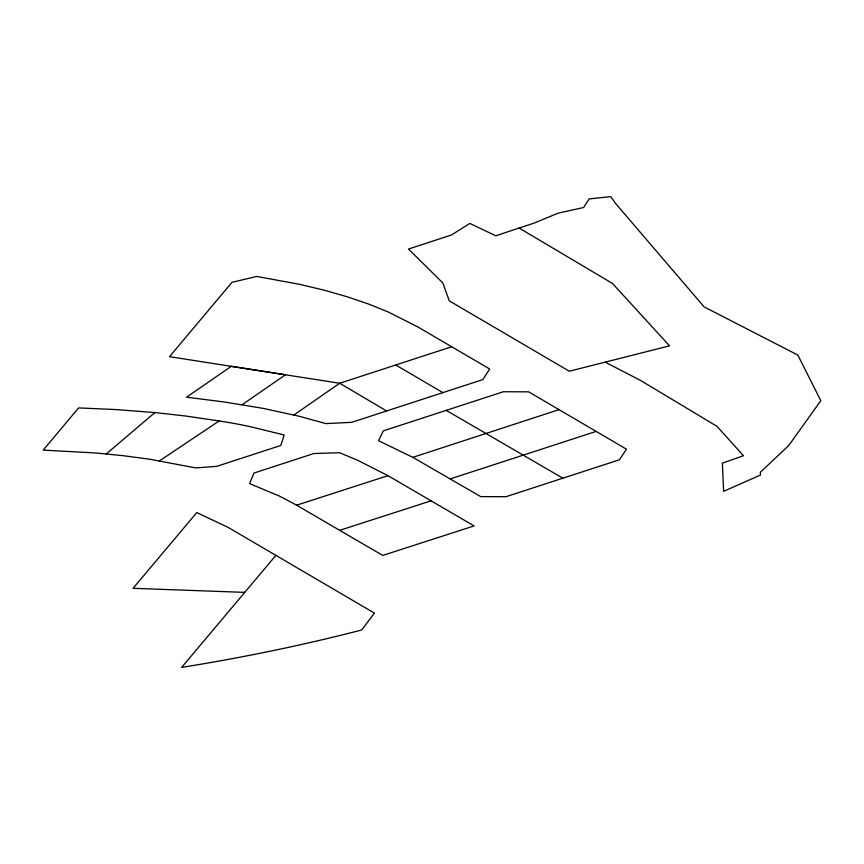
<?xml version="1.0" encoding="UTF-8"?>
<svg xmlns="http://www.w3.org/2000/svg" width="864" height="864" viewBox="0 0 864 864"><rect width="100%" height="100%" fill="white"/><g stroke="black" fill="none" stroke-linecap="round" stroke-linejoin="round"><path stroke-width="1.3" d="M244.771 592.38L133.088 588.308L196.776 512.557L228.247 527.461L374.436 613.105L361.649 630.018C302.303 645.332 242.158 657.709 181.634 667.397L275.875 555.368M106.207 454.01L154.894 412.56L185.717 416.016L219.164 420.952A364.381 140.616 -7 0 1 250.279 426.686L284.17 434.97L280.8 445.468L216.67 466.366L195.782 467.91L149.548 459.205L123.217 455.695L95.958 452.984L43.2 450.112L78.592 407.905L115.517 409.547L154.894 412.56M242.104 404.741L285.444 374.782L231.25 366.336L186.57 397.192L224.23 401.987L263.196 408.38L299.614 416.362L325.825 423.598L351.745 422.334L482.749 379.631L489.715 369.025L417.992 327.013L388.444 312.066L368.723 304.085L347.36 296.827L324.508 290.272L300.229 284.45L256.705 276.437L231.973 282.334L169.538 356.681L339.682 383.26L386.64 410.951M293.9 414.99L339.682 383.26L451.699 346.756M159.462 460.912L219.164 420.952M519.124 228.031L495.796 235.796L469.822 223.409L451.559 234.943L408.478 249.037L442.876 283.003L449.258 300.845L569.29 371.228L669.535 345.848L612.5 283.478L519.124 228.031L534.157 223.096L558.133 213.149L583.61 207.533L589.151 198.925L610.751 196.603L615.557 203.429L704.117 306.871L797.828 355.061L820.8 400.702L788.648 445.63L760.363 472.262L760.439 475.049L723.643 491.314L722.38 463.169L743.45 455.706L717.044 426.384L640.732 380.549L605.243 362.189M412.83 457.348L559.019 409.655L626.454 449.172L619.466 459.767L506.002 496.703L480.73 496.616L412.83 457.348L378.605 440.737L383.227 430.888L503.377 391.748L528.649 391.835L559.019 409.655M450.371 478.861L596.138 431.406M296.6 505.181L387.979 475.675L474.088 525.928L382.741 555.422L295.855 504.738L279.677 496.206L249.599 483.602L253.951 473.062L313.805 453.546L339.563 452.725L357.383 460.145L387.979 475.675M339.725 530.323L431.114 500.818M562.864 478.202L446.213 410.368M395.734 364.997L442.876 392.612"/></g></svg>
